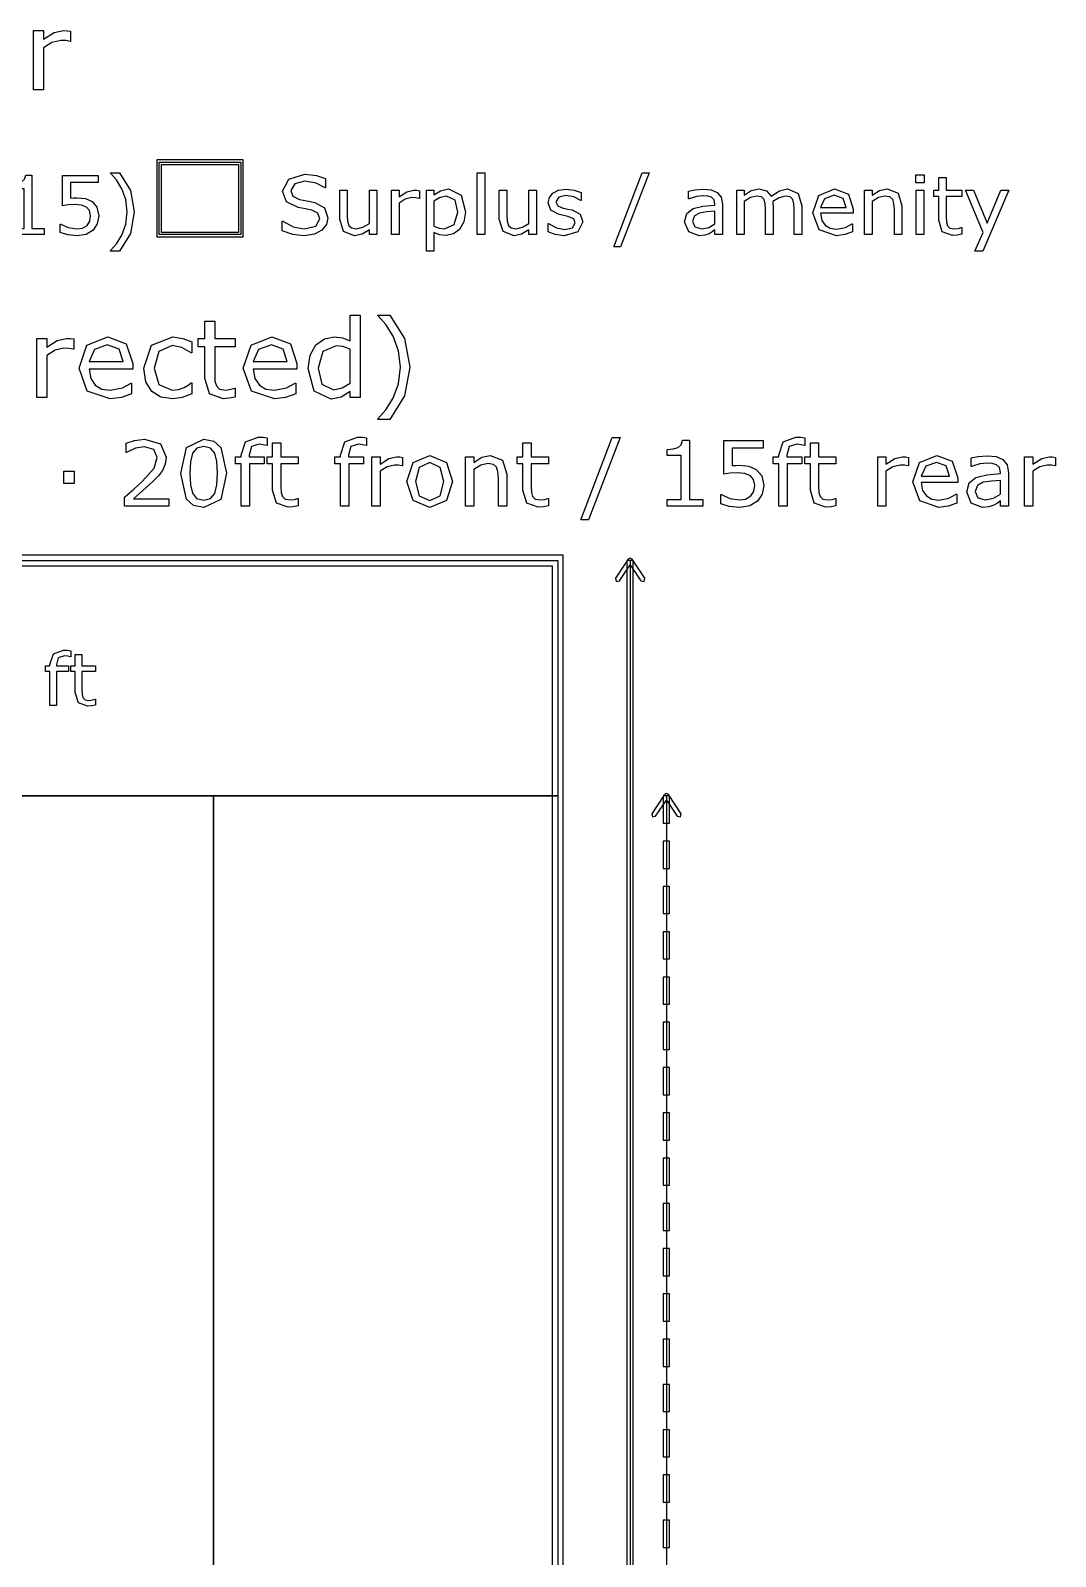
# Model space of a CAD drawing. Extents: x -17 to 192, y 167 to 459.
# Drawn here: x 138.58 to 168.53, y 413.81 to 458.4 of the extents above; entities that cross this region are included whole.
import ezdxf

# ---------------------------------------------------------------- set-up
doc = ezdxf.new("R2010")
doc.units = 0
doc.header["$MEASUREMENT"] = 0
doc.layers.add('Layer 1', color=7, linetype='Continuous')

msp = doc.modelspace()

# ---------------------------------------------------------------- linework, layer by layer
at = {"layer": 'Layer 1', "color": 7}
for points in [[(139.755892, 458.084703), (139.740387, 458.084703), (139.613263, 458.106407), (139.469086, 458.114159), (139.208636, 458.053698), (138.966792, 457.900219), (138.966792, 456.670838), (138.675337, 456.670838), (138.675337, 458.402513), (138.966792, 458.402513), (138.966792, 458.146715), (139.2722, 458.343602), (139.5435, 458.402513), (139.653572, 458.397862), (139.755889, 458.38391), (139.755892, 458.084703)], [(142.279508, 454.62032), (142.279508, 452.371364), (144.793047, 452.371364), (144.793047, 454.62032), (142.279508, 454.62032)], [(142.345654, 454.554174), (144.726901, 454.554174), (144.726901, 452.43751), (142.345654, 452.43751), (142.345654, 454.554174)], [(142.4118, 454.488028), (144.660755, 454.488028), (144.660755, 452.503656), (142.4118, 452.503656), (142.4118, 454.488028)], [(138.978552, 452.43751), (138.041399, 452.43751), (138.041399, 452.614243), (138.401843, 452.614243), (138.401843, 453.774636), (138.041399, 453.774636), (138.041399, 453.932766), (138.198368, 453.944394), (138.325104, 453.980438), (138.40882, 454.053689), (138.444864, 454.174612), (138.625085, 454.174612), (138.625085, 452.614244), (138.978552, 452.614244), (138.978552, 452.43751)], [(140.57729, 452.987476), (140.533104, 452.756095), (140.412182, 452.57006), (140.212194, 452.444486), (139.94477, 452.401466), (139.671532, 452.431696), (139.449452, 452.502622), (139.449452, 452.747956), (139.465724, 452.747956), (139.688966, 452.644474), (139.940113, 452.602616), (140.099405, 452.62587), (140.237769, 452.70726), (140.314509, 452.82702), (140.341253, 452.988638), (140.309857, 453.139792), (140.224979, 453.238623), (140.077315, 453.300247), (139.884304, 453.318849), (139.686642, 453.304898), (139.52386, 453.276993), (139.52386, 454.168798), (140.565656, 454.168798), (140.565656, 453.965322), (139.748267, 453.965322), (139.748267, 453.504886), (139.850583, 453.511863), (139.941277, 453.514191), (140.187773, 453.489773), (140.381945, 453.406057), (140.526125, 453.240951), (140.577284, 452.987478), (140.57729, 452.987476)], [(141.61676, 453.102585), (141.502812, 452.473554), (141.183066, 451.95847), (140.916803, 451.95847), (140.916803, 451.970098), (141.095862, 452.166598), (141.255154, 452.424721), (141.369099, 452.738655), (141.412121, 453.102586), (141.369099, 453.465354), (141.255154, 453.780451), (141.095862, 454.038574), (140.916803, 454.235074), (140.916803, 454.246702), (141.183066, 454.246702), (141.502812, 453.731618), (141.61676, 453.102587), (141.61676, 453.102585)], [(147.275838, 452.931665), (147.228165, 452.731678), (147.096779, 452.564246), (146.87935, 452.447975), (146.581694, 452.406117), (146.244507, 452.440998), (145.941038, 452.54448), (145.941038, 452.832834), (145.95731, 452.832834), (146.260779, 452.66424), (146.584014, 452.604942), (146.916553, 452.685169), (147.036314, 452.899109), (146.979338, 453.068866), (146.80842, 453.153744), (146.618897, 453.192114), (146.403794, 453.230484), (146.061955, 453.396752), (145.951497, 453.704873), (146.135205, 454.060665), (146.601456, 454.200191), (146.93632, 454.165309), (147.20607, 454.079268), (147.20607, 453.807192), (147.189798, 453.807192), (146.929351, 453.945556), (146.600302, 454.001366), (146.302646, 453.924627), (146.191024, 453.726965), (146.246835, 453.557208), (146.443333, 453.463028), (146.654949, 453.423495), (146.887494, 453.375824), (147.178173, 453.221182), (147.275841, 452.931665), (147.275838, 452.931665)], [(151.855786, 452.43751), (151.637195, 452.43751), (151.637195, 454.2467), (151.855786, 454.2467), (151.855786, 452.43751)], [(156.657811, 454.2467), (155.824142, 452.084044), (155.622993, 452.084044), (156.453172, 454.2467), (156.657811, 454.2467)], [(164.698009, 453.953695), (164.451511, 453.953695), (164.451511, 454.180425), (164.698009, 454.180425), (164.698009, 453.953695)], [(165.790962, 452.449138), (165.656088, 452.422396), (165.527027, 452.411932), (165.22472, 452.518902), (165.121236, 452.861904), (165.121236, 453.552558), (164.973573, 453.552558), (164.973573, 453.736268), (165.121236, 453.736268), (165.121236, 454.1095), (165.33983, 454.1095), (165.33983, 453.736268), (165.790962, 453.736268), (165.790962, 453.552558), (165.33983, 453.552558), (165.33983, 452.960735), (165.344486, 452.80028), (165.377043, 452.69331), (165.446806, 452.624709), (165.584008, 452.603781), (165.695628, 452.618896), (165.779344, 452.645639), (165.79096, 452.645639), (165.790962, 452.449138)], [(148.704819, 452.43751), (148.486229, 452.43751), (148.486229, 452.581687), (148.274612, 452.447975), (148.051371, 452.401466), (147.732786, 452.525876), (147.618841, 452.893295), (147.618841, 453.736266), (147.837431, 453.736266), (147.837431, 452.996778), (147.846745, 452.827021), (147.886279, 452.707261), (147.96767, 452.632847), (148.113008, 452.609592), (148.29788, 452.653776), (148.486242, 452.766559), (148.486242, 453.736266), (148.704832, 453.736266), (148.704819, 452.43751)], [(149.945438, 453.497909), (149.933823, 453.497909), (149.838481, 453.514186), (149.730345, 453.519999), (149.535009, 453.474653), (149.353627, 453.359544), (149.353627, 452.43751), (149.135034, 452.43751), (149.135034, 453.736266), (149.353627, 453.736266), (149.353627, 453.544418), (149.582682, 453.692083), (149.786157, 453.736266), (149.868709, 453.732779), (149.945449, 453.722315), (149.945438, 453.497909)], [(151.294192, 453.102585), (151.248845, 452.813068), (151.120946, 452.592152), (150.939564, 452.458439), (150.719809, 452.41193), (150.536099, 452.434023), (150.369832, 452.502623), (150.369832, 451.958471), (150.151239, 451.958471), (150.151239, 453.736267), (150.369832, 453.736267), (150.369832, 453.600229), (150.565168, 453.722315), (150.79771, 453.772312), (151.162806, 453.594416), (151.294192, 453.102586), (151.294192, 453.102585)], [(151.068625, 453.096772), (150.988398, 453.447913), (150.741902, 453.564185), (150.552378, 453.52349), (150.369832, 453.416519), (150.369832, 452.680519), (150.529124, 452.623546), (150.681439, 452.60843), (150.966305, 452.731678), (151.068625, 453.096772), (151.068625, 453.096772)], [(153.364994, 452.43751), (153.146403, 452.43751), (153.146403, 452.581687), (152.934787, 452.447975), (152.711545, 452.401466), (152.392961, 452.525876), (152.279015, 452.893295), (152.279015, 453.736266), (152.497606, 453.736266), (152.497606, 452.996778), (152.506919, 452.827021), (152.54645, 452.707261), (152.627842, 452.632847), (152.77318, 452.609592), (152.958052, 452.653776), (153.146414, 452.766559), (153.146414, 453.736266), (153.365004, 453.736266), (153.364994, 452.43751)], [(154.723048, 452.811905), (154.575384, 452.520063), (154.174244, 452.406117), (153.909146, 452.439835), (153.707996, 452.515412), (153.707996, 452.760746), (153.719612, 452.760746), (153.94983, 452.636335), (154.192839, 452.590989), (154.418404, 452.637497), (154.499795, 452.784), (154.455613, 452.900272), (154.285856, 452.967709), (154.16377, 452.992128), (154.027732, 453.022359), (153.784723, 453.154909), (153.713799, 453.371174), (153.746356, 453.522328), (153.847511, 453.649064), (154.012616, 453.735105), (154.238184, 453.767661), (154.473054, 453.738593), (154.671877, 453.669993), (154.671877, 453.436286), (154.660262, 453.436286), (154.456785, 453.539768), (154.221917, 453.582789), (154.019604, 453.53628), (153.937051, 453.400242), (153.987047, 453.279319), (154.145177, 453.213044), (154.280054, 453.185139), (154.405625, 453.159559), (154.640495, 453.039799), (154.723048, 452.811907), (154.723048, 452.811905)], [(158.8007, 452.43751), (158.583274, 452.43751), (158.583274, 452.575873), (158.504209, 452.520063), (158.408866, 452.464252), (158.283293, 452.420069), (158.117023, 452.401466), (157.819367, 452.517738), (157.697281, 452.814231), (157.760069, 453.052588), (157.941451, 453.196766), (158.226317, 453.267691), (158.583274, 453.295597), (158.583274, 453.329315), (158.55653, 453.452564), (158.482116, 453.529303), (158.370496, 453.565347), (158.234458, 453.57465), (158.042609, 453.551396), (157.824019, 453.486283), (157.812404, 453.486283), (157.812404, 453.708363), (157.997276, 453.746732), (158.235633, 453.767661), (158.473991, 453.744407), (158.650724, 453.667667), (158.762344, 453.529304), (158.800714, 453.318852), (158.8007, 452.43751)], [(161.116836, 452.43751), (160.898246, 452.43751), (160.898246, 453.176999), (160.890097, 453.338617), (160.858701, 453.463028), (160.781961, 453.538604), (160.637785, 453.564184), (160.454077, 453.517675), (160.270366, 453.401403), (160.276187, 453.338617), (160.278569, 453.268854), (160.278569, 452.43751), (160.059978, 452.43751), (160.059978, 453.176999), (160.051829, 453.339779), (160.020436, 453.46419), (159.943696, 453.538604), (159.79952, 453.564184), (159.619296, 453.520001), (159.440237, 453.407217), (159.440237, 452.43751), (159.221647, 452.43751), (159.221647, 453.736266), (159.440237, 453.736266), (159.440237, 453.592089), (159.643715, 453.724639), (159.861144, 453.772311), (160.085547, 453.7165), (160.223911, 453.561859), (160.465756, 453.722314), (160.699462, 453.772311), (161.014559, 453.642086), (161.116879, 453.280481), (161.116836, 452.43751)], [(162.624883, 453.064215), (161.667965, 453.064215), (161.704009, 452.854926), (161.802839, 452.709586), (161.945854, 452.62587), (162.129565, 452.597965), (162.395825, 452.650287), (162.587674, 452.754932), (162.59929, 452.754932), (162.59929, 452.516575), (162.373722, 452.438673), (162.131875, 452.407279), (161.627257, 452.581687), (161.445872, 453.07933), (161.619118, 453.585113), (162.077228, 453.772311), (162.481854, 453.618832), (162.624869, 453.182813), (162.624883, 453.064215)], [(162.412105, 453.231647), (162.324901, 453.497909), (162.065615, 453.592089), (161.785398, 453.488607), (161.667965, 453.231647), (162.412105, 453.231647)], [(164.042235, 452.43751), (163.823645, 452.43751), (163.823645, 453.176999), (163.813194, 453.34443), (163.774824, 453.467678), (163.691107, 453.539767), (163.549256, 453.564185), (163.362058, 453.520002), (163.174861, 453.407218), (163.174861, 452.43751), (162.95627, 452.43751), (162.95627, 453.736266), (163.174861, 453.736266), (163.174861, 453.592089), (163.386474, 453.724639), (163.61088, 453.772311), (163.93179, 453.645574), (164.042248, 453.280481), (164.042235, 452.43751)], [(164.684055, 452.43751), (164.465465, 452.43751), (164.465465, 453.736266), (164.684055, 453.736266), (164.684055, 452.43751)], [(167.16646, 453.736268), (166.408367, 451.958471), (166.17466, 451.958471), (166.416505, 452.500298), (165.899097, 453.736268), (166.136291, 453.736268), (166.535102, 452.773537), (166.937403, 453.736268), (167.16646, 453.736268)], [(158.583274, 452.757257), (158.583274, 453.118863), (158.347242, 453.101422), (158.1333, 453.067703), (157.980985, 452.983987), (157.922848, 452.829346), (157.990285, 452.660751), (158.196089, 452.604941), (158.406541, 452.649124), (158.583274, 452.757257), (158.583274, 452.757257)], [(148.216089, 447.675016), (147.924635, 447.675016), (147.924635, 447.8564), (147.662635, 447.687418), (147.366529, 447.626957), (146.873537, 447.865702), (146.692152, 448.527676), (146.754165, 448.9199), (146.924697, 449.212905), (147.169642, 449.392739), (147.461096, 449.45475), (147.702944, 449.425294), (147.924635, 449.336928), (147.924635, 450.087269), (148.216089, 450.087269), (148.216089, 447.675016)], [(149.664062, 448.561783), (149.512133, 447.723075), (149.085803, 447.036296), (148.730785, 447.036296), (148.730785, 447.051798), (148.969532, 447.313797), (149.18192, 447.657962), (149.333849, 448.076541), (149.391211, 448.561782), (149.333849, 449.045473), (149.18192, 449.465601), (148.969532, 449.809766), (148.730785, 450.071765), (148.730785, 450.087267), (149.085803, 450.087267), (149.512133, 449.400488), (149.664062, 448.561781), (149.664062, 448.561783)], [(144.568254, 447.690518), (144.38842, 447.654861), (144.216338, 447.64091), (143.813262, 447.783536), (143.675287, 448.240872), (143.675287, 449.161745), (143.4784, 449.161745), (143.4784, 449.406691), (143.675287, 449.406691), (143.675287, 449.904334), (143.966741, 449.904334), (143.966741, 449.406691), (144.568254, 449.406691), (144.568254, 449.161745), (143.966741, 449.161745), (143.966741, 448.372647), (143.972932, 448.158707), (144.01634, 448.01608), (144.109359, 447.924613), (144.292292, 447.896708), (144.44112, 447.916861), (144.552742, 447.952518), (144.568246, 447.952518), (144.568254, 447.690518)], [(139.849168, 449.08888), (139.833663, 449.08888), (139.706539, 449.110584), (139.562363, 449.118336), (139.301912, 449.057875), (139.060068, 448.904396), (139.060068, 447.675016), (138.768614, 447.675016), (138.768614, 449.406691), (139.060068, 449.406691), (139.060068, 449.150893), (139.365476, 449.34778), (139.636777, 449.406691), (139.746846, 449.40204), (139.849165, 449.388088), (139.849168, 449.08888)], [(141.573093, 448.510622), (140.297202, 448.510622), (140.345261, 448.23157), (140.477037, 448.037783), (140.667722, 447.926162), (140.912667, 447.888955), (141.267685, 447.958718), (141.523483, 448.098244), (141.538988, 448.098244), (141.538988, 447.780435), (141.238231, 447.676565), (140.915771, 447.634707), (140.242944, 447.867251), (140.001099, 448.530776), (140.232094, 449.205152), (140.842907, 449.454749), (141.382408, 449.250111), (141.573095, 448.668751), (141.573093, 448.510622)], [(141.289388, 448.733864), (141.173117, 449.08888), (140.827403, 449.214454), (140.453782, 449.076478), (140.297202, 448.733864), (141.289388, 448.733864)], [(143.295465, 447.783535), (143.017965, 447.675016), (142.740462, 447.636259), (142.396298, 447.690519), (142.128095, 447.85795), (141.952912, 448.140103), (141.890902, 448.538528), (142.123447, 449.205153), (142.740462, 449.446999), (143.031916, 449.405141), (143.295465, 449.302822), (143.295465, 448.978811), (143.27996, 448.978811), (143.004008, 449.138491), (142.728056, 449.194301), (142.335833, 449.02687), (142.193207, 448.538528), (142.332732, 448.056388), (142.728056, 447.888956), (142.90789, 447.91221), (143.07222, 447.972672), (143.191595, 448.040885), (143.27996, 448.104447), (143.295465, 448.104447), (143.295465, 447.783535)], [(146.369692, 448.510622), (145.093804, 448.510622), (145.141862, 448.23157), (145.273638, 448.037783), (145.464323, 447.926162), (145.709269, 447.888955), (146.064286, 447.958718), (146.320082, 448.098244), (146.335587, 448.098244), (146.335587, 447.780435), (146.03483, 447.676565), (145.712369, 447.634707), (145.039543, 447.867251), (144.797698, 448.530776), (145.02869, 449.205152), (145.639506, 449.454749), (146.179007, 449.250111), (146.369692, 448.668751), (146.369692, 448.510622)], [(146.08599, 448.733864), (145.969719, 449.08888), (145.624001, 449.214454), (145.250384, 449.076478), (145.093804, 448.733864), (146.08599, 448.733864)], [(147.924635, 448.101346), (147.924635, 449.095083), (147.713794, 449.167946), (147.510706, 449.1881), (147.129336, 449.017568), (146.992909, 448.533877), (147.098329, 448.064138), (147.436292, 447.904459), (147.687439, 447.958719), (147.924635, 448.101345), (147.924635, 448.101346)], [(142.630004, 444.50002), (141.327758, 444.50002), (141.327758, 444.770029), (141.599059, 445.002573), (141.853567, 445.233825), (142.193339, 445.614938), (142.285064, 445.92112), (142.185587, 446.154956), (141.91041, 446.240222), (141.655905, 446.19888), (141.388477, 446.072274), (141.375566, 446.072274), (141.375566, 446.343574), (141.619736, 446.426256), (141.916873, 446.463722), (142.380669, 446.32032), (142.548618, 445.934039), (142.520197, 445.728626), (142.438806, 445.54905), (142.31995, 445.391437), (142.155877, 445.219614), (141.870365, 444.956064), (141.595188, 444.720936), (142.630009, 444.720936), (142.630004, 444.50002)], [(144.309484, 445.462492), (144.146705, 444.701558), (143.644151, 444.459971), (143.344428, 444.521337), (143.137723, 444.705434), (142.97882, 445.459909), (143.140308, 446.216967), (143.644151, 446.46243), (143.943551, 446.400095), (144.149287, 446.213091), (144.309484, 445.462492), (144.309484, 445.462492)], [(145.499333, 446.275103), (145.486421, 446.275103), (145.381776, 446.298357), (145.268087, 446.311277), (145.040712, 446.241514), (144.970947, 445.992175), (144.970947, 445.943083), (145.408906, 445.943083), (145.408906, 445.738961), (144.978699, 445.738961), (144.978699, 444.50002), (144.73582, 444.50002), (144.73582, 445.738961), (144.571747, 445.738961), (144.571747, 445.943083), (144.73582, 445.943083), (144.73582, 445.990883), (144.86372, 446.384915), (145.233204, 446.52315), (145.379191, 446.515397), (145.499338, 446.497311), (145.499333, 446.275103)], [(148.402253, 446.275103), (148.389341, 446.275103), (148.284696, 446.298357), (148.171007, 446.311277), (147.94363, 446.241514), (147.873867, 445.992175), (147.873867, 445.943083), (148.311826, 445.943083), (148.311826, 445.738961), (147.881619, 445.738961), (147.881619, 444.50002), (147.63874, 444.50002), (147.63874, 445.738961), (147.474667, 445.738961), (147.474667, 445.943083), (147.63874, 445.943083), (147.63874, 445.990883), (147.76664, 446.384915), (148.136124, 446.52315), (148.282111, 446.515397), (148.402258, 446.497311), (148.402253, 446.275103)], [(155.810061, 446.510231), (154.883761, 444.10728), (154.660262, 444.10728), (155.582686, 446.510231), (155.810061, 446.510231)], [(158.231098, 444.50002), (157.189819, 444.50002), (157.189819, 444.69639), (157.590313, 444.69639), (157.590313, 445.985715), (157.189819, 445.985715), (157.189819, 446.161415), (157.364226, 446.174335), (157.505045, 446.214384), (157.598062, 446.295774), (157.638112, 446.430133), (157.838359, 446.430133), (157.838359, 444.696391), (158.231098, 444.696391), (158.231098, 444.50002)], [(160.007474, 445.111093), (159.958381, 444.854003), (159.824023, 444.647298), (159.601813, 444.507771), (159.304676, 444.459971), (159.001077, 444.49356), (158.754322, 444.572367), (158.754322, 444.84496), (158.772419, 444.84496), (159.020466, 444.72998), (159.299519, 444.683471), (159.476509, 444.70931), (159.630248, 444.799744), (159.715512, 444.93281), (159.745227, 445.112386), (159.710345, 445.280334), (159.616037, 445.390146), (159.451964, 445.458617), (159.237506, 445.479289), (159.017881, 445.463787), (158.837014, 445.432782), (158.837014, 446.423676), (159.994565, 446.423676), (159.994565, 446.197592), (159.086352, 446.197592), (159.086352, 445.685996), (159.200041, 445.693748), (159.30081, 445.696341), (159.574696, 445.669211), (159.790445, 445.576194), (159.950639, 445.392742), (160.007485, 445.111106), (160.007474, 445.111093)], [(161.210242, 446.275103), (161.19733, 446.275103), (161.092685, 446.298357), (160.978996, 446.311277), (160.751622, 446.241514), (160.681859, 445.992175), (160.681859, 445.943083), (161.119815, 445.943083), (161.119815, 445.738961), (160.689609, 445.738961), (160.689609, 444.50002), (160.44673, 444.50002), (160.44673, 445.738961), (160.282659, 445.738961), (160.282659, 445.943083), (160.44673, 445.943083), (160.44673, 445.990883), (160.574629, 446.384915), (160.944116, 446.52315), (161.0901, 446.515397), (161.21025, 446.497311), (161.210242, 446.275103)], [(143.969712, 444.875965), (144.030434, 445.121428), (144.047235, 445.462492), (144.030434, 445.803556), (143.968421, 446.049019), (143.844398, 446.19888), (143.644151, 446.249265), (143.442615, 446.19888), (143.317298, 446.046435), (143.256579, 445.797097), (143.241074, 445.459909), (143.255282, 445.12272), (143.316002, 444.879841), (143.436149, 444.726104), (143.644145, 444.673136), (143.845684, 444.72352), (143.969707, 444.875965), (143.969712, 444.875965)], [(146.402378, 444.512939), (146.252516, 444.483225), (146.109114, 444.471597), (145.773218, 444.590452), (145.658238, 444.971566), (145.658238, 445.73896), (145.494165, 445.73896), (145.494165, 445.943081), (145.658238, 445.943081), (145.658238, 446.357784), (145.901118, 446.357784), (145.901118, 445.943081), (146.402378, 445.943081), (146.402378, 445.73896), (145.901118, 445.73896), (145.901118, 445.081378), (145.906277, 444.903094), (145.942451, 444.784239), (146.019966, 444.708016), (146.172411, 444.684762), (146.296434, 444.701558), (146.389451, 444.731271), (146.402362, 444.731271), (146.402378, 444.512939)], [(149.456452, 445.678241), (149.44354, 445.678241), (149.337604, 445.696328), (149.217457, 445.702787), (149.000417, 445.652402), (148.798878, 445.524503), (148.798878, 444.50002), (148.555999, 444.50002), (148.555999, 445.943083), (148.798878, 445.943083), (148.798878, 445.729918), (149.053383, 445.89399), (149.279467, 445.943083), (149.371193, 445.939207), (149.45646, 445.927578), (149.456452, 445.678241)], [(150.915016, 445.220905), (150.73415, 444.664092), (150.249685, 444.459971), (149.762633, 444.664092), (149.583057, 445.220905), (149.762633, 445.777718), (150.249685, 445.983132), (150.73415, 445.777718), (150.915016, 445.220905), (150.915016, 445.220905)], [(152.497606, 444.50002), (152.254727, 444.50002), (152.254727, 445.321674), (152.243111, 445.507709), (152.200479, 445.644652), (152.107462, 445.72475), (151.94985, 445.75188), (151.741851, 445.702787), (151.533854, 445.577472), (151.533854, 444.50002), (151.290975, 444.50002), (151.290975, 445.943083), (151.533854, 445.943083), (151.533854, 445.782886), (151.768981, 445.930163), (152.018322, 445.983132), (152.374887, 445.842314), (152.497619, 445.436654), (152.497606, 444.50002)], [(153.714584, 444.51294), (153.564722, 444.483226), (153.421321, 444.471597), (153.085425, 444.590453), (152.970445, 444.971566), (152.970445, 445.73896), (152.806372, 445.73896), (152.806372, 445.943082), (152.970445, 445.943082), (152.970445, 446.357785), (153.213324, 446.357785), (153.213324, 445.943082), (153.714584, 445.943082), (153.714584, 445.73896), (153.213324, 445.73896), (153.213324, 445.081378), (153.218483, 444.903095), (153.254657, 444.784239), (153.332172, 444.708017), (153.484617, 444.684762), (153.60864, 444.701558), (153.701657, 444.731272), (153.714569, 444.731272), (153.714584, 444.51294)], [(162.113285, 444.512939), (161.963425, 444.483225), (161.820021, 444.471597), (161.484125, 444.590452), (161.369145, 444.971566), (161.369145, 445.73896), (161.205075, 445.73896), (161.205075, 445.943081), (161.369145, 445.943081), (161.369145, 446.357784), (161.612024, 446.357784), (161.612024, 445.943081), (162.113285, 445.943081), (162.113285, 445.73896), (161.612024, 445.73896), (161.612024, 445.081378), (161.617184, 444.903094), (161.653358, 444.784239), (161.730873, 444.708016), (161.883317, 444.684762), (162.007341, 444.701558), (162.100357, 444.731271), (162.113269, 444.731271), (162.113285, 444.512939)], [(164.237185, 445.678241), (164.224274, 445.678241), (164.118337, 445.696328), (163.99819, 445.702787), (163.781147, 445.652402), (163.579609, 445.524503), (163.579609, 444.50002), (163.336733, 444.50002), (163.336733, 445.943083), (163.579609, 445.943083), (163.579609, 445.729918), (163.834117, 445.89399), (164.0602, 445.943083), (164.151926, 445.939207), (164.237193, 445.927578), (164.237185, 445.678241)], [(165.673786, 445.196359), (164.610546, 445.196359), (164.650596, 444.963815), (164.760409, 444.802327), (164.919312, 444.709309), (165.123435, 444.678303), (165.419281, 444.736439), (165.632445, 444.852711), (165.645357, 444.852711), (165.645357, 444.58787), (165.394728, 444.501312), (165.12601, 444.46643), (164.565321, 444.660217), (164.363783, 445.213154), (164.556278, 445.775134), (165.06529, 445.983132), (165.514875, 445.8126), (165.673778, 445.328134), (165.673786, 445.196359)], [(167.163359, 444.50002), (166.921771, 444.50002), (166.921771, 444.653757), (166.833922, 444.591746), (166.727986, 444.529734), (166.588458, 444.480641), (166.403715, 444.45997), (166.072986, 444.58916), (165.937337, 444.918597), (166.0071, 445.183439), (166.208638, 445.343635), (166.525156, 445.422442), (166.921771, 445.453448), (166.921771, 445.490913), (166.892059, 445.627855), (166.809377, 445.713121), (166.685353, 445.753171), (166.5342, 445.763505), (166.321033, 445.737666), (166.078154, 445.665319), (166.065242, 445.665319), (166.065242, 445.912074), (166.270654, 445.954707), (166.535496, 445.977961), (166.800338, 445.952122), (166.996707, 445.866856), (167.12073, 445.713119), (167.163365, 445.479283), (167.163359, 444.50002)], [(168.531489, 445.678241), (168.518577, 445.678241), (168.412641, 445.696328), (168.292491, 445.702787), (168.075451, 445.652402), (167.873913, 445.524503), (167.873913, 444.50002), (167.631034, 444.50002), (167.631034, 445.943083), (167.873913, 445.943083), (167.873913, 445.729918), (168.128421, 445.89399), (168.354504, 445.943083), (168.44623, 445.939207), (168.531494, 445.927578), (168.531489, 445.678241)], [(139.862733, 445.160186), (139.553967, 445.160186), (139.553967, 445.525796), (139.862733, 445.525796), (139.862733, 445.160186)], [(150.664387, 445.220905), (150.554574, 445.6369), (150.249685, 445.773842), (149.94221, 445.6369), (149.833689, 445.220905), (149.943501, 444.808786), (150.249685, 444.66926), (150.553283, 444.807494), (150.664387, 445.220905), (150.664387, 445.220905)], [(165.437368, 445.382394), (165.340475, 445.678241), (165.052379, 445.782886), (164.741028, 445.667906), (164.610546, 445.382394), (165.437368, 445.382394)], [(166.921771, 444.855295), (166.921771, 445.257079), (166.659514, 445.237701), (166.421802, 445.200235), (166.252562, 445.107218), (166.187966, 444.935394), (166.262899, 444.748067), (166.491565, 444.686055), (166.725401, 444.735148), (166.921771, 444.855295), (166.921771, 444.855295)], [(94.720714, 442.912522), (153.987306, 442.912522), (153.987306, 436.033364), (94.720714, 436.033364), (94.720714, 442.912522)], [(156.046092, 442.951279), (155.675573, 442.395242), (155.695205, 442.299124), (155.791323, 442.318245), (156.10397, 442.786949), (156.416612, 442.318244), (156.51273, 442.299122), (156.532362, 442.39524), (156.161842, 442.951278), (156.103965, 442.982334), (156.046087, 442.951278), (156.046092, 442.951279)], [(156.10397, 442.912522), (156.10397, 323.585589)], [(139.763385, 440.099261), (139.75304, 440.099261), (139.669326, 440.117864), (139.578375, 440.128198), (139.396474, 440.072388), (139.340663, 439.872917), (139.340663, 439.833643), (139.691029, 439.833643), (139.691029, 439.670345), (139.346865, 439.670345), (139.346865, 438.679194), (139.152561, 438.679194), (139.152561, 439.670347), (139.021304, 439.670347), (139.021304, 439.833644), (139.152561, 439.833644), (139.152561, 439.871885), (139.25488, 440.18711), (139.55047, 440.297698), (139.667256, 440.291496), (139.763374, 440.277026), (139.763385, 440.099261)], [(140.485821, 438.689529), (140.365933, 438.665759), (140.25121, 438.656457), (139.982494, 438.751541), (139.890509, 439.056431), (139.890509, 439.670347), (139.759252, 439.670347), (139.759252, 439.833644), (139.890509, 439.833644), (139.890509, 440.165406), (140.084813, 440.165406), (140.084813, 439.833644), (140.485821, 439.833644), (140.485821, 439.670347), (140.084813, 439.670347), (140.084813, 439.144281), (140.088941, 439.001655), (140.117881, 438.90657), (140.179891, 438.845592), (140.301848, 438.826989), (140.401067, 438.840425), (140.475481, 438.864195), (140.485826, 438.864195), (140.485821, 438.689529)], [(137.053994, 436.033364), (143.933152, 436.033364), (143.933152, 338.66682), (137.053994, 338.66682), (137.053994, 436.033364)], [(143.933152, 436.033364), (153.987306, 436.033364), (153.987306, 338.66682), (143.933152, 338.66682), (143.933152, 436.033364)], [(157.104424, 436.072121), (156.733905, 435.516084), (156.753537, 435.419966), (156.849655, 435.439087), (157.162302, 435.907791), (157.474944, 435.439086), (157.571062, 435.419964), (157.590694, 435.516082), (157.220174, 436.07212), (157.162297, 436.103176), (157.104419, 436.07212), (157.104424, 436.072121)], [(157.069801, 436.033364), (157.069801, 435.239615), (157.254803, 435.239615), (157.254803, 436.033364), (157.069801, 436.033364)], [(157.162302, 436.033364), (157.162302, 338.66682)], [(157.069801, 434.710449), (157.069801, 433.9167), (157.254803, 433.9167), (157.254803, 434.710449), (157.069801, 434.710449)], [(157.069801, 433.387534), (157.069801, 432.593785), (157.254803, 432.593785), (157.254803, 433.387534), (157.069801, 433.387534)], [(157.069801, 432.064619), (157.069801, 431.27087), (157.254803, 431.27087), (157.254803, 432.064619), (157.069801, 432.064619)], [(157.069801, 430.741704), (157.069801, 429.947955), (157.254803, 429.947955), (157.254803, 430.741704), (157.069801, 430.741704)], [(157.069801, 429.418789), (157.069801, 428.62504), (157.254803, 428.62504), (157.254803, 429.418789), (157.069801, 429.418789)], [(157.069801, 428.095874), (157.069801, 427.302125), (157.254803, 427.302125), (157.254803, 428.095874), (157.069801, 428.095874)], [(157.069801, 426.772959), (157.069801, 425.97921), (157.254803, 425.97921), (157.254803, 426.772959), (157.069801, 426.772959)], [(157.069801, 425.450044), (157.069801, 424.656295), (157.254803, 424.656295), (157.254803, 425.450044), (157.069801, 425.450044)], [(157.069801, 424.127129), (157.069801, 423.33338), (157.254803, 423.33338), (157.254803, 424.127129), (157.069801, 424.127129)], [(157.069801, 422.804214), (157.069801, 422.010465), (157.254803, 422.010465), (157.254803, 422.804214), (157.069801, 422.804214)], [(157.069801, 421.481299), (157.069801, 420.68755), (157.254803, 420.68755), (157.254803, 421.481299), (157.069801, 421.481299)], [(157.069801, 420.158384), (157.069801, 419.364635), (157.254803, 419.364635), (157.254803, 420.158384), (157.069801, 420.158384)], [(157.069801, 418.835469), (157.069801, 418.04172), (157.254803, 418.04172), (157.254803, 418.835469), (157.069801, 418.835469)], [(157.069801, 417.512554), (157.069801, 416.718805), (157.254803, 416.718805), (157.254803, 417.512554), (157.069801, 417.512554)], [(157.069801, 416.189639), (157.069801, 415.39589), (157.254803, 415.39589), (157.254803, 416.189639), (157.069801, 416.189639)], [(157.069801, 414.866724), (157.069801, 414.072975), (157.254803, 414.072975), (157.254803, 414.866724), (157.069801, 414.866724)]]:
    msp.add_lwpolyline(points, dxfattribs=at)
for points in [[(94.562067, 443.071168), (94.562067, 323.426942), (154.145953, 323.426942), (154.145953, 443.071168), (94.562067, 443.071168)], [(156.011469, 442.912522), (156.011469, 323.585589), (156.196471, 323.585589), (156.196471, 442.912522), (156.011469, 442.912522)], [(94.879361, 442.753876), (153.828659, 442.753876), (153.828659, 323.744236), (94.879361, 323.744236), (94.879361, 442.753876)]]:
    msp.add_lwpolyline(points, close=True, dxfattribs=at)

doc.saveas('drawing.dxf')
